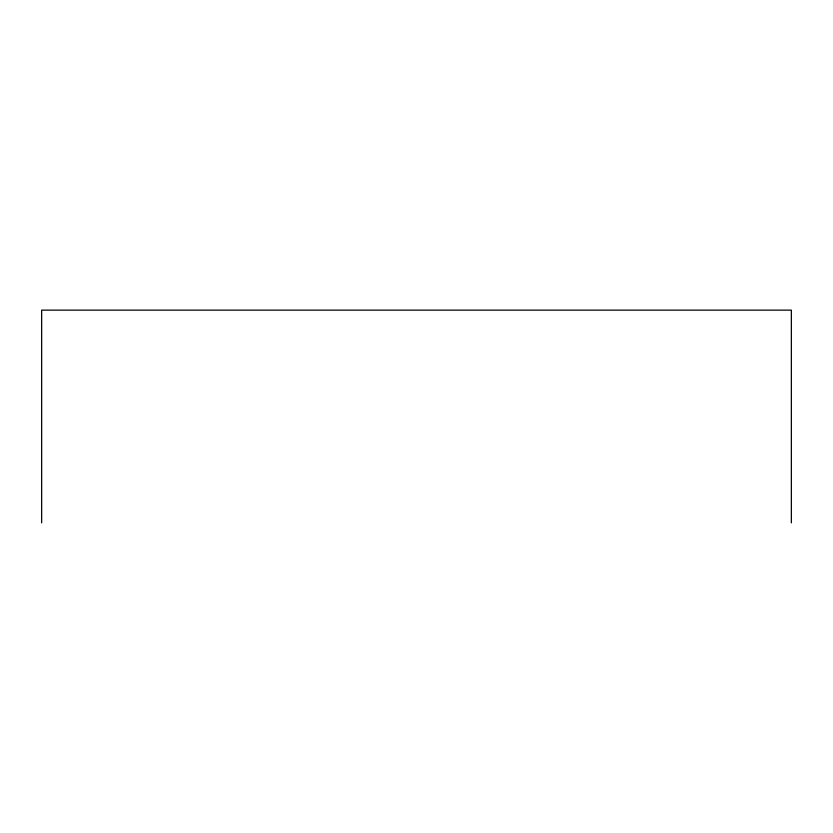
<?xml version="1.0" encoding="UTF-8"?>
<svg xmlns="http://www.w3.org/2000/svg" width="833" height="833" viewBox="0 0 833 833"><rect width="100%" height="100%" fill="white"/><g stroke="black" fill="none" stroke-linecap="round" stroke-linejoin="round"><path stroke-width="1.25" d="M791.35 522.864L791.35 310.136L41.65 310.136L41.65 522.864"/></g></svg>
